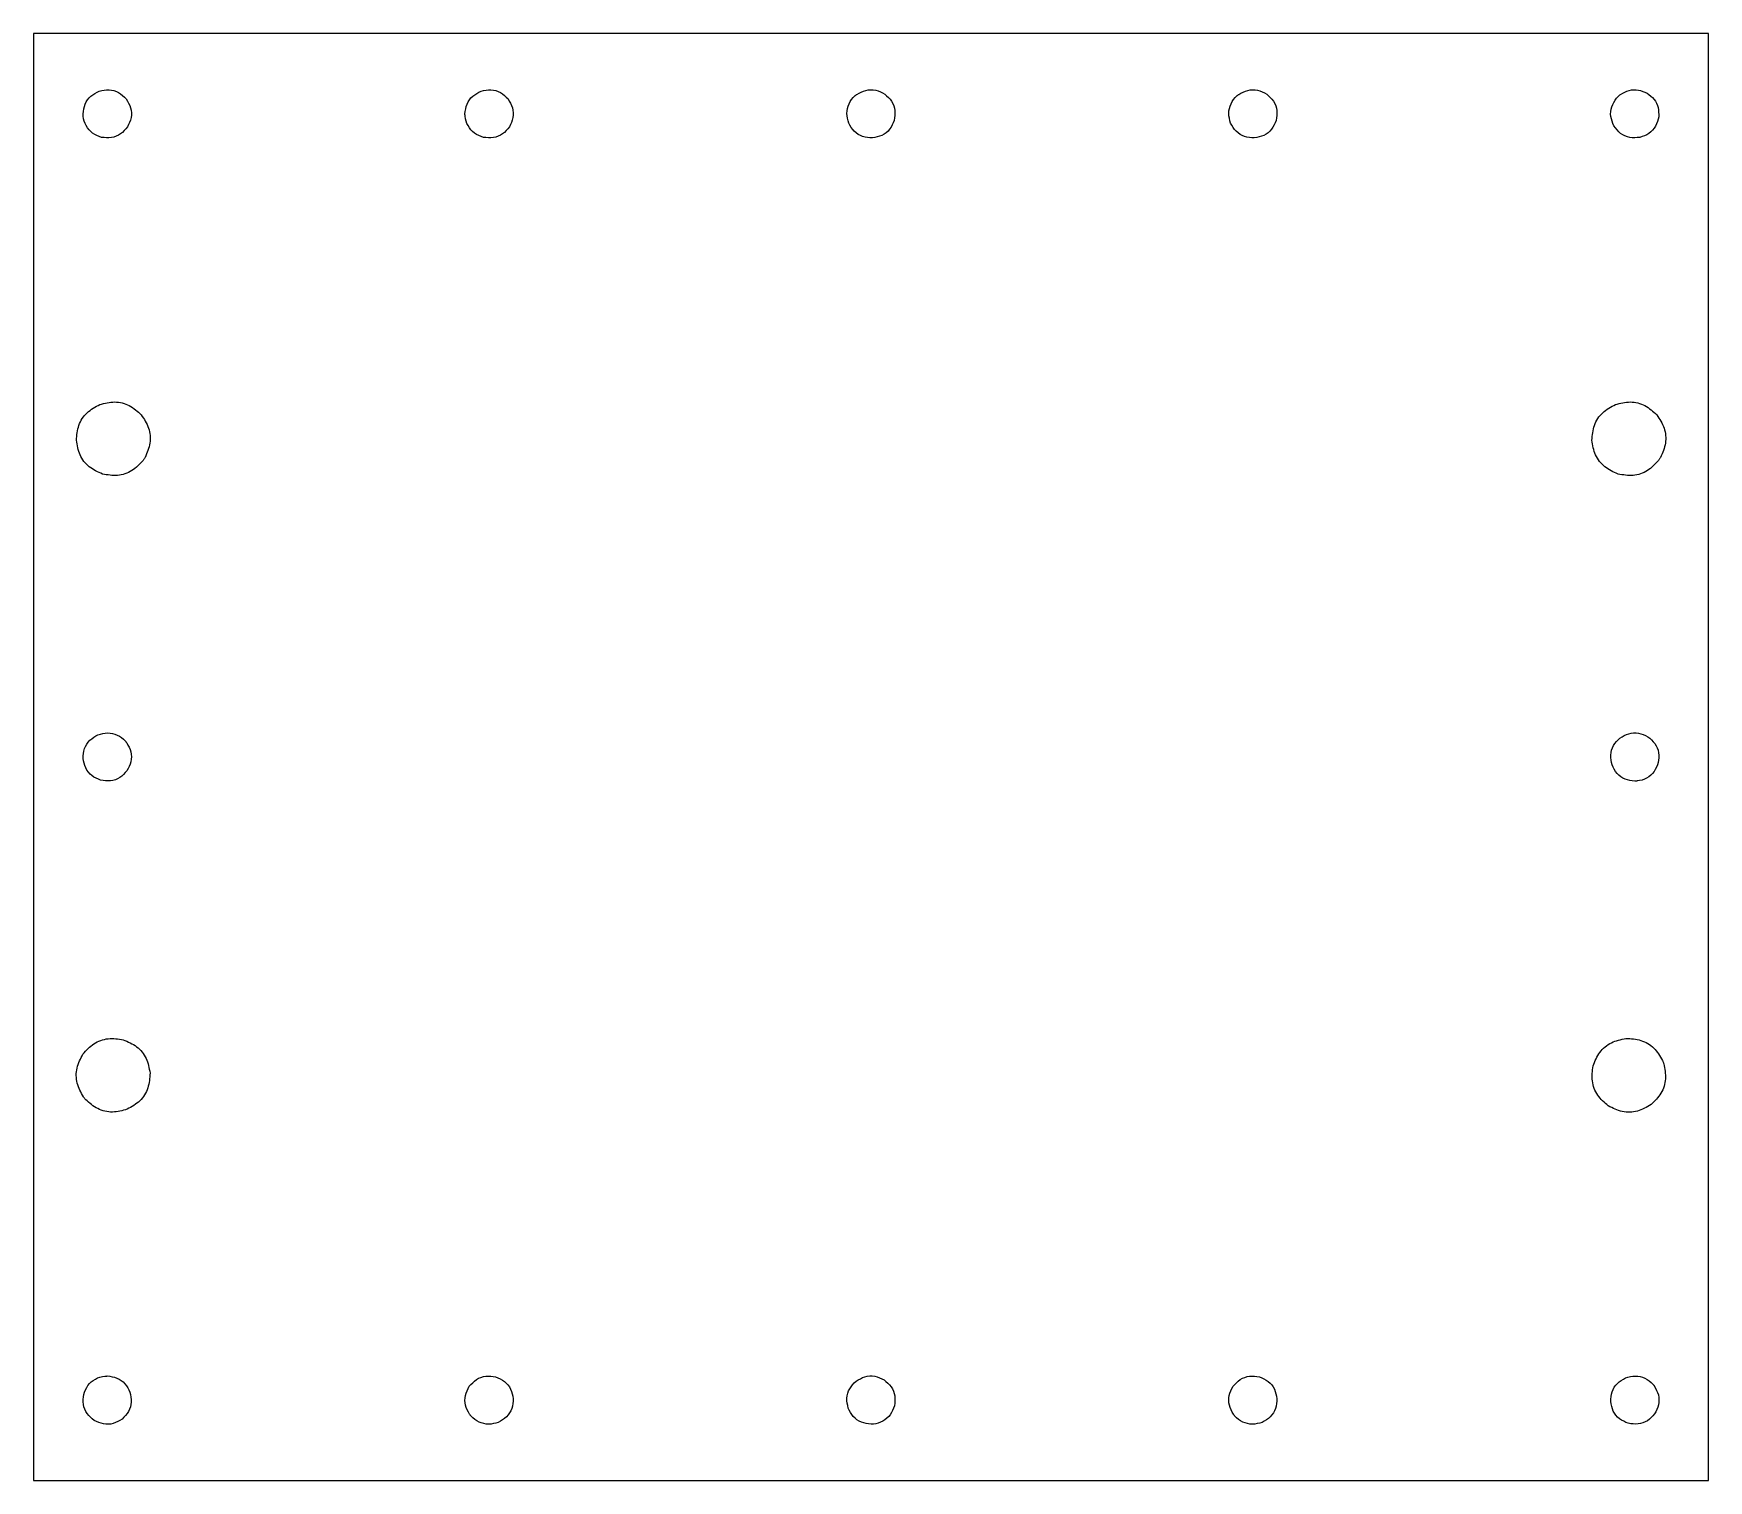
# Model space of a CAD drawing. Extents: x 0 to 125, y 0 to 108.
import ezdxf

# ---------------------------------------------------------------- set-up
doc = ezdxf.new("R2010")
doc.units = 0
doc.layers.add('Layer_1', color=7, linetype='CONTINUOUS')

msp = doc.modelspace()

# ---------------------------------------------------------------- linework, layer by layer
at = {"layer": 'Layer_1', "color": 7}
for p, q in [((125.141109, 108.141115), (0.141111, 108.141115)), ((0.141111, 108.141115), (0.141111, 0.141111)), ((125.141109, 0.141111), (125.141109, 108.141115)), ((61.58311, 103.597329), (61.58311, 103.597315)), ((90.083109, 103.597329), (90.083109, 103.597315)), ((118.583109, 103.597315), (118.583109, 103.597315)), ((3.841109, 102.141116), (3.841109, 102.141116)), ((32.341109, 102.141116), (32.341109, 102.141116)), ((8.315909, 76.274715), (8.315909, 76.274715)), ((121.415909, 76.274715), (121.415909, 76.274715)), ((7.097324, 55.199111), (7.09731, 55.199111)), ((119.641109, 52.341128), (119.641109, 52.341131)), ((121.80651, 31.240927), (121.80651, 31.240927)), ((3.866312, 28.7747), (3.866312, 28.7747)), ((5.641111, 7.94111), (5.641111, 7.941112)), ((121.097325, 7.199122), (121.097311, 7.199122)), ((32.684895, 5.083104), (32.684909, 5.083104)), ((89.684925, 5.083104), (89.684911, 5.083104)), ((62.64111, 4.341117), (62.64111, 4.341114)), ((0.141111, 0.141111), (125.141109, 0.141111))]:
    msp.add_line(p, q, dxfattribs=at)
for points, knots in [([(3.841109, 102.141116), (3.871542, 102.387359), (3.932401, 102.879788), (4.383502, 103.513592), (4.82883, 103.732384), (5.051521, 103.841793)], [0, 0, 0, 0, 0.736944, 1.473712, 2.210652, 2.210652, 2.210652, 2.210652]), ([(5.051521, 103.841793), (5.294132, 103.893715), (5.7793, 103.997549), (6.525882, 103.778962), (6.878448, 103.429867), (7.054751, 103.255298)], [0, 0, 0, 0, 0.736907, 1.473646, 2.21056, 2.21056, 2.21056, 2.21056]), ([(32.341109, 102.141116), (32.371542, 102.387359), (32.432401, 102.879788), (32.883501, 103.513592), (33.32883, 103.732384), (33.55152, 103.841793)], [0, 0, 0, 0, 0.736944, 1.473712, 2.210652, 2.210652, 2.210652, 2.210652]), ([(33.55152, 103.841793), (33.794132, 103.893715), (34.279299, 103.997549), (35.025882, 103.778962), (35.378447, 103.429867), (35.554751, 103.255298)], [0, 0, 0, 0, 0.736907, 1.473646, 2.21056, 2.21056, 2.21056, 2.21056]), ([(61.58311, 103.597315), (61.800203, 103.717452), (62.234337, 103.957697), (63.012257, 103.96532), (63.451008, 103.733614), (63.670409, 103.617748)], [0, 0, 0, 0, 0.736944, 1.473712, 2.210651, 2.210651, 2.210651, 2.210651]), ([(90.083109, 103.597315), (90.300203, 103.71745), (90.734337, 103.957692), (91.512255, 103.965313), (91.951006, 103.733612), (92.170408, 103.617748)], [0, 0, 0, 0, 0.736943, 1.473707, 2.210647, 2.210647, 2.210647, 2.210647]), ([(118.583109, 103.597315), (118.786757, 103.711354), (119.193986, 103.939395), (119.921379, 103.971978), (120.34775, 103.782203), (120.560993, 103.68729)], [0, 0, 0, 0, 0.694089, 1.387944, 2.082171, 2.082171, 2.082171, 2.082171]), ([(7.054751, 103.255298), (7.183296, 103.043093), (7.440357, 102.618729), (7.478466, 101.841736), (7.264105, 101.394277), (7.156913, 101.170523)], [0, 0, 0, 0, 0.736901, 1.473642, 2.210542, 2.210542, 2.210542, 2.210542]), ([(35.554751, 103.255298), (35.683295, 103.043093), (35.940357, 102.618729), (35.978465, 101.841736), (35.764104, 101.394277), (35.656912, 101.170523)], [0, 0, 0, 0, 0.736901, 1.473642, 2.210542, 2.210542, 2.210542, 2.210542]), ([(60.978116, 101.452559), (60.911237, 101.692554), (60.777492, 102.172503), (60.963061, 102.9174), (61.274075, 103.339588), (61.49008, 103.525275), (61.535842, 103.562285), (61.567354, 103.585647), (61.58311, 103.597329)], [0, 0, 0, 0, 0.736853, 1.473581, 2.210435, 2.269272, 2.328109, 2.386945, 2.386945, 2.386945, 2.386945]), ([(63.670409, 103.617748), (63.855018, 103.45199), (64.224194, 103.120514), (64.486228, 102.388053), (64.411045, 101.897627), (64.37345, 101.652386)], [0, 0, 0, 0, 0.73691, 1.473649, 2.210556, 2.210556, 2.210556, 2.210556]), ([(89.478124, 101.452559), (89.411238, 101.692553), (89.277477, 102.172501), (89.463076, 102.917394), (89.774083, 103.339583), (89.990083, 103.525275), (90.035844, 103.562284), (90.067354, 103.585647), (90.083109, 103.597329)], [0, 0, 0, 0, 0.736854, 1.47358, 2.210438, 2.269273, 2.328109, 2.386944, 2.386944, 2.386944, 2.386944]), ([(92.170408, 103.617748), (92.355013, 103.451987), (92.724179, 103.120503), (92.98624, 102.388053), (92.911051, 101.897627), (92.873452, 101.652386)], [0, 0, 0, 0, 0.73691, 1.47365, 2.210555, 2.210555, 2.210555, 2.210555]), ([(118.085077, 101.241984), (117.987906, 101.469579), (117.793522, 101.92487), (117.86683, 102.697585), (118.14197, 103.109035), (118.279525, 103.314737)], [0, 0, 0, 0, 0.7349, 1.470123, 2.205183, 2.205183, 2.205183, 2.205183]), ([(118.279525, 103.314737), (118.310268, 103.349218), (118.37175, 103.418175), (118.472643, 103.513576), (118.546288, 103.569402), (118.583109, 103.597315)], [0, 0, 0, 0, 0.138563, 0.277113, 0.415651, 0.415651, 0.415651, 0.415651]), ([(120.560993, 103.68729), (120.745071, 103.546183), (121.113156, 103.264024), (121.432347, 102.614611), (121.427243, 102.150648), (121.424692, 101.918663)], [0, 0, 0, 0, 0.690027, 1.37978, 2.069559, 2.069559, 2.069559, 2.069559]), ([(5.220733, 100.390977), (4.98726, 100.477946), (4.520353, 100.651869), (4.026789, 101.239835), (3.86796, 101.739604), (3.844727, 102.023506), (3.841679, 102.082279), (3.841299, 102.121504), (3.841109, 102.141116)], [0, 0, 0, 0, 0.736869, 1.473616, 2.210488, 2.269322, 2.328156, 2.386991, 2.386991, 2.386991, 2.386991]), ([(33.720735, 100.390977), (33.487261, 100.477945), (33.020352, 100.651867), (32.526788, 101.239834), (32.36796, 101.739604), (32.344726, 102.023506), (32.341678, 102.082279), (32.341299, 102.121504), (32.341109, 102.141116)], [0, 0, 0, 0, 0.736872, 1.473619, 2.210491, 2.269325, 2.32816, 2.386994, 2.386994, 2.386994, 2.386994]), ([(62.74685, 100.344286), (62.499262, 100.360169), (62.00413, 100.391933), (61.344924, 100.804977), (61.100393, 101.236685), (60.978116, 101.452559)], [0, 0, 0, 0, 0.736885, 1.473635, 2.210523, 2.210523, 2.210523, 2.210523]), ([(64.37345, 101.652386), (64.277317, 101.423664), (64.085071, 100.966267), (63.478874, 100.478727), (62.990875, 100.389103), (62.74685, 100.344286)], [0, 0, 0, 0, 0.736906, 1.473661, 2.210567, 2.210567, 2.210567, 2.210567]), ([(91.246844, 100.344286), (90.999257, 100.360171), (90.504129, 100.391938), (89.844933, 100.804984), (89.600401, 101.236686), (89.478124, 101.452559)], [0, 0, 0, 0, 0.73688, 1.473623, 2.210507, 2.210507, 2.210507, 2.210507]), ([(92.873452, 101.652386), (92.777315, 101.423665), (92.585061, 100.966272), (91.978868, 100.478731), (91.490869, 100.389104), (91.246844, 100.344286)], [0, 0, 0, 0, 0.736908, 1.473662, 2.210569, 2.210569, 2.210569, 2.210569]), ([(121.424692, 101.918663), (121.364483, 101.678338), (121.244033, 101.197553), (120.718572, 100.624756), (120.249738, 100.463813), (120.015384, 100.383362)], [0, 0, 0, 0, 0.735841, 1.472094, 2.207955, 2.207955, 2.207955, 2.207955]), ([(7.156913, 101.170523), (6.998539, 100.979558), (6.681822, 100.597665), (5.96023, 100.307079), (5.467248, 100.363009), (5.220733, 100.390977)], [0, 0, 0, 0, 0.736874, 1.473606, 2.210479, 2.210479, 2.210479, 2.210479]), ([(35.656912, 101.170523), (35.498539, 100.979558), (35.181822, 100.597666), (34.460231, 100.307079), (33.967249, 100.363009), (33.720735, 100.390977)], [0, 0, 0, 0, 0.736874, 1.473605, 2.210476, 2.210476, 2.210476, 2.210476]), ([(120.015384, 100.383362), (119.764605, 100.3615), (119.262892, 100.317762), (118.540305, 100.639194), (118.236791, 101.041092), (118.085077, 101.241984)], [0, 0, 0, 0, 0.747353, 1.495171, 2.242571, 2.242571, 2.242571, 2.242571]), ([(3.343258, 77.783444), (3.374954, 78.161163), (3.43834, 78.91652), (4.088991, 79.911095), (4.755749, 80.271687), (5.089164, 80.452002)], [0, 0, 0, 0, 1.125825, 2.251413, 3.377239, 3.377239, 3.377239, 3.377239]), ([(5.089164, 80.452002), (5.456407, 80.545819), (6.190825, 80.733435), (7.343667, 80.444539), (7.902775, 79.932701), (8.182356, 79.676758)], [0, 0, 0, 0, 1.125797, 2.251381, 3.377182, 3.377182, 3.377182, 3.377182]), ([(116.443258, 77.783444), (116.474954, 78.161163), (116.538339, 78.91652), (117.18899, 79.911095), (117.855749, 80.271687), (118.189163, 80.452002)], [0, 0, 0, 0, 1.125825, 2.251413, 3.377239, 3.377239, 3.377239, 3.377239]), ([(118.189163, 80.452002), (118.556407, 80.545819), (119.290824, 80.733435), (120.443666, 80.444539), (121.002774, 79.932701), (121.282356, 79.676758)], [0, 0, 0, 0, 1.125797, 2.251381, 3.377182, 3.377182, 3.377182, 3.377182]), ([(8.182356, 79.676758), (8.391324, 79.360538), (8.809225, 78.728154), (8.913991, 77.544307), (8.613571, 76.848384), (8.463348, 76.500392)], [0, 0, 0, 0, 1.125768, 2.251342, 3.377113, 3.377113, 3.377113, 3.377113]), ([(121.282356, 79.676758), (121.491324, 79.360538), (121.909225, 78.728154), (122.013991, 77.544307), (121.713571, 76.848384), (121.563347, 76.500392)], [0, 0, 0, 0, 1.125768, 2.251342, 3.377113, 3.377113, 3.377113, 3.377113]), ([(5.292652, 75.259596), (4.946155, 75.413296), (4.253241, 75.720662), (3.526709, 76.661252), (3.404413, 77.409352), (3.343258, 77.783444)], [0, 0, 0, 0, 1.125854, 2.251452, 3.377306, 3.377306, 3.377306, 3.377306]), ([(118.392651, 75.259596), (118.046155, 75.413296), (117.353241, 75.720662), (116.626709, 76.661252), (116.504413, 77.409352), (116.443258, 77.783444)], [0, 0, 0, 0, 1.125854, 2.251452, 3.377306, 3.377306, 3.377306, 3.377306]), ([(8.315909, 76.274715), (8.057177, 75.997676), (7.539774, 75.443664), (6.413054, 75.065328), (5.666149, 75.194835), (5.292652, 75.259596)], [0, 0, 0, 0, 1.12589, 2.251513, 3.377403, 3.377403, 3.377403, 3.377403]), ([(121.415909, 76.274715), (121.157177, 75.997676), (120.639774, 75.443664), (119.513053, 75.065328), (118.766148, 75.194835), (118.392651, 75.259596)], [0, 0, 0, 0, 1.12589, 2.251513, 3.377403, 3.377403, 3.377403, 3.377403]), ([(3.844282, 54.035373), (3.860164, 54.282962), (3.891925, 54.778096), (4.304979, 55.437294), (4.736682, 55.681832), (4.952554, 55.804113)], [0, 0, 0, 0, 0.736885, 1.473635, 2.210526, 2.210526, 2.210526, 2.210526]), ([(4.952554, 55.804113), (5.19255, 55.870989), (5.6725, 56.004729), (6.417401, 55.819166), (6.83958, 55.50814), (7.025271, 55.292139), (7.06228, 55.246377), (7.085643, 55.214866), (7.097324, 55.199111)], [0, 0, 0, 0, 0.736855, 1.473582, 2.210438, 2.269274, 2.32811, 2.386946, 2.386946, 2.386946, 2.386946]), ([(7.09731, 55.199111), (7.217448, 54.982019), (7.457695, 54.547888), (7.465318, 53.769969), (7.23361, 53.33122), (7.117743, 53.11182)], [0, 0, 0, 0, 0.736941, 1.473707, 2.210644, 2.210644, 2.210644, 2.210644]), ([(117.94043, 53.551497), (117.888506, 53.794113), (117.784672, 54.279287), (118.003261, 55.025879), (118.352355, 55.378455), (118.526924, 55.554764)], [0, 0, 0, 0, 0.736919, 1.473667, 2.210593, 2.210593, 2.210593, 2.210593]), ([(118.526924, 55.554764), (118.73913, 55.683305), (119.163496, 55.94036), (119.940484, 55.978461), (120.387948, 55.764112), (120.611702, 55.656926)], [0, 0, 0, 0, 0.736896, 1.473639, 2.210535, 2.210535, 2.210535, 2.210535]), ([(120.611702, 55.656926), (120.802668, 55.498548), (121.184562, 55.181823), (121.475155, 54.460222), (121.419221, 53.967233), (121.391251, 53.720715)], [0, 0, 0, 0, 0.736886, 1.473626, 2.210509, 2.210509, 2.210509, 2.210509]), ([(5.152382, 52.408774), (4.923661, 52.504909), (4.466267, 52.69716), (3.978724, 53.303351), (3.889099, 53.791349), (3.844282, 54.035373)], [0, 0, 0, 0, 0.736905, 1.473661, 2.210564, 2.210564, 2.210564, 2.210564]), ([(7.117743, 53.11182), (6.951986, 52.927211), (6.62051, 52.558035), (5.888049, 52.296003), (5.397623, 52.371181), (5.152382, 52.408774)], [0, 0, 0, 0, 0.73691, 1.473647, 2.210556, 2.210556, 2.210556, 2.210556]), ([(119.641109, 52.341131), (119.394866, 52.371551), (118.902438, 52.432384), (118.268648, 52.883495), (118.049845, 53.328812), (117.94043, 53.551497)], [0, 0, 0, 0, 0.736933, 1.473693, 2.210632, 2.210632, 2.210632, 2.210632]), ([(121.391251, 53.720715), (121.304278, 53.487247), (121.130345, 53.020349), (120.542391, 52.526779), (120.042618, 52.367979), (119.758719, 52.344745), (119.699946, 52.341697), (119.660721, 52.341318), (119.641109, 52.341128)], [0, 0, 0, 0, 0.736864, 1.473605, 2.210467, 2.269301, 2.328136, 2.38697, 2.38697, 2.38697, 2.38697]), ([(3.835118, 31.963679), (4.088371, 32.24572), (4.594819, 32.809737), (5.713888, 33.210046), (6.463165, 33.095178), (6.837847, 33.037738)], [0, 0, 0, 0, 1.125856, 2.251455, 3.377311, 3.377311, 3.377311, 3.377311]), ([(6.837847, 33.037738), (7.187284, 32.890876), (7.886085, 32.597183), (8.630917, 31.671042), (8.767824, 30.925492), (8.836285, 30.552678)], [0, 0, 0, 0, 1.12582, 2.251401, 3.377223, 3.377223, 3.377223, 3.377223]), ([(116.53038, 31.085793), (116.670341, 31.438041), (116.950237, 32.142469), (117.861583, 32.905315), (118.6043, 33.056789), (118.975694, 33.132533)], [0, 0, 0, 0, 1.12579, 2.251365, 3.37716, 3.37716, 3.37716, 3.37716]), ([(118.975694, 33.132533), (119.354349, 33.115725), (120.111594, 33.08211), (121.130932, 32.471031), (121.517366, 31.818935), (121.7106, 31.492859)], [0, 0, 0, 0, 1.125767, 2.251341, 3.377109, 3.377109, 3.377109, 3.377109]), ([(3.866312, 28.7747), (3.682787, 29.10638), (3.315781, 29.76966), (3.304145, 30.958143), (3.658113, 31.628474), (3.835118, 31.963679)], [0, 0, 0, 0, 1.125889, 2.25151, 3.377398, 3.377398, 3.377398, 3.377398]), ([(121.7106, 31.492859), (121.722354, 31.465296), (121.745863, 31.410169), (121.777875, 31.326139), (121.796965, 31.269331), (121.80651, 31.240927)], [0, 0, 0, 0, 0.08989, 0.179779, 0.269668, 0.269668, 0.269668, 0.269668]), ([(8.836285, 30.552678), (8.812026, 30.174416), (8.763512, 29.417964), (8.132511, 28.410813), (7.472946, 28.037237), (7.143132, 27.850431)], [0, 0, 0, 0, 1.125803, 2.251388, 3.377194, 3.377194, 3.377194, 3.377194]), ([(117.663076, 28.104767), (117.37612, 28.352426), (116.802269, 28.847692), (116.380092, 29.958691), (116.48028, 30.710066), (116.53038, 31.085793)], [0, 0, 0, 0, 1.125833, 2.25143, 3.377266, 3.377266, 3.377266, 3.377266]), ([(121.80651, 31.240927), (121.878561, 30.868768), (122.022646, 30.124536), (121.666456, 28.990615), (121.122659, 28.462477), (120.850728, 28.198377)], [0, 0, 0, 0, 1.125895, 2.251523, 3.377418, 3.377418, 3.377418, 3.377418]), ([(7.143132, 27.850431), (6.777814, 27.74941), (6.047241, 27.547385), (4.88896, 27.813568), (4.319927, 28.314332), (4.035385, 28.564735)], [0, 0, 0, 0, 1.125769, 2.251345, 3.377116, 3.377116, 3.377116, 3.377116]), ([(120.850728, 28.198377), (120.522716, 28.008402), (119.866768, 27.628496), (118.678777, 27.593582), (118.001668, 27.934359), (117.663076, 28.104767)], [0, 0, 0, 0, 1.125848, 2.251441, 3.377291, 3.377291, 3.377291, 3.377291]), ([(3.890972, 6.561486), (3.977939, 6.794959), (4.151856, 7.261865), (4.73983, 7.755455), (5.239605, 7.914187), (5.5235, 7.93751), (5.582275, 7.940545), (5.621499, 7.940921), (5.641111, 7.94111)], [0, 0, 0, 0, 0.736871, 1.473616, 2.21049, 2.269325, 2.328159, 2.386993, 2.386993, 2.386993, 2.386993]), ([(5.641111, 7.941112), (5.887355, 7.91068), (6.379784, 7.849821), (7.013599, 7.398725), (7.232383, 6.953387), (7.341788, 6.730692)], [0, 0, 0, 0, 0.736944, 1.473717, 2.210663, 2.210663, 2.210663, 2.210663]), ([(32.664476, 7.17042), (32.83024, 7.35502), (33.161729, 7.724177), (33.894174, 7.98624), (34.384599, 7.911045), (34.629838, 7.873444)], [0, 0, 0, 0, 0.736905, 1.473644, 2.210545, 2.210545, 2.210545, 2.210545]), ([(34.629838, 7.873444), (34.858559, 7.777311), (35.315951, 7.585064), (35.803489, 6.978875), (35.893116, 6.490882), (35.937935, 6.246859)], [0, 0, 0, 0, 0.736903, 1.473649, 2.210551, 2.210551, 2.210551, 2.210551]), ([(60.940428, 5.551534), (60.888513, 5.794144), (60.784695, 6.279309), (61.003247, 7.025896), (61.352351, 7.378452), (61.526922, 7.55475)], [0, 0, 0, 0, 0.736903, 1.473639, 2.210544, 2.210544, 2.210544, 2.210544]), ([(61.526922, 7.55475), (61.739129, 7.683296), (62.163495, 7.940359), (62.940494, 7.978468), (63.387955, 7.764103), (63.611709, 7.656909)], [0, 0, 0, 0, 0.736906, 1.473652, 2.210556, 2.210556, 2.210556, 2.210556]), ([(63.611709, 7.656909), (63.802677, 7.498541), (64.184577, 7.181836), (64.475132, 6.460238), (64.41921, 5.967261), (64.391246, 5.720749)], [0, 0, 0, 0, 0.736867, 1.473592, 2.210459, 2.210459, 2.210459, 2.210459]), ([(89.664506, 7.17042), (89.830269, 7.35502), (90.161758, 7.724179), (90.894204, 7.986239), (91.384628, 7.911045), (91.629868, 7.873444)], [0, 0, 0, 0, 0.736905, 1.473644, 2.210545, 2.210545, 2.210545, 2.210545]), ([(91.629868, 7.873444), (91.858588, 7.77731), (92.31598, 7.585064), (92.803519, 6.978876), (92.893147, 6.490882), (92.937965, 6.246859)], [0, 0, 0, 0, 0.736904, 1.473649, 2.210551, 2.210551, 2.210551, 2.210551]), ([(117.844282, 6.035393), (117.860169, 6.282978), (117.89194, 6.778101), (118.304978, 7.437296), (118.736682, 7.681818), (118.952555, 7.804091)], [0, 0, 0, 0, 0.736875, 1.473612, 2.21049, 2.21049, 2.21049, 2.21049]), ([(118.952555, 7.804091), (119.192548, 7.870979), (119.672494, 8.004745), (120.417385, 7.81914), (120.839577, 7.508142), (121.025275, 7.292148), (121.062283, 7.246388), (121.085644, 7.214877), (121.097325, 7.199122)], [0, 0, 0, 0, 0.736851, 1.473577, 2.210435, 2.269269, 2.328103, 2.386937, 2.386937, 2.386937, 2.386937]), ([(4.670518, 4.625317), (4.479553, 4.783688), (4.097657, 5.100399), (3.807079, 5.821992), (3.863006, 6.314972), (3.890972, 6.561486)], [0, 0, 0, 0, 0.736869, 1.4736, 2.210469, 2.210469, 2.210469, 2.210469]), ([(7.341788, 6.730692), (7.39371, 6.488083), (7.497542, 6.002918), (7.278959, 5.25634), (6.929864, 4.903778), (6.755297, 4.727476)], [0, 0, 0, 0, 0.736901, 1.473637, 2.210545, 2.210545, 2.210545, 2.210545]), ([(32.684909, 5.083104), (32.564775, 5.3002), (32.324536, 5.734339), (32.316914, 6.51226), (32.548613, 6.951015), (32.664476, 7.17042)], [0, 0, 0, 0, 0.736948, 1.473715, 2.21066, 2.21066, 2.21066, 2.21066]), ([(89.684911, 5.083104), (89.564777, 5.3002), (89.324538, 5.734339), (89.316922, 6.512264), (89.548635, 6.951016), (89.664506, 7.17042)], [0, 0, 0, 0, 0.736948, 1.473715, 2.210667, 2.210667, 2.210667, 2.210667]), ([(121.097311, 7.199122), (121.217445, 6.982026), (121.457684, 6.547888), (121.465306, 5.769967), (121.233607, 5.331211), (121.117744, 5.111806)], [0, 0, 0, 0, 0.736948, 1.473715, 2.21066, 2.21066, 2.21066, 2.21066]), ([(34.829665, 4.478136), (34.589672, 4.411247), (34.109726, 4.277481), (33.364835, 4.463087), (32.942643, 4.774084), (32.756945, 4.990079), (32.719937, 5.035838), (32.696576, 5.067349), (32.684895, 5.083104)], [0, 0, 0, 0, 0.736851, 1.473577, 2.210435, 2.269269, 2.328103, 2.386937, 2.386937, 2.386937, 2.386937]), ([(35.937935, 6.246859), (35.922051, 5.999271), (35.890285, 5.504142), (35.477249, 4.844935), (35.045541, 4.60041), (34.829665, 4.478136)], [0, 0, 0, 0, 0.736884, 1.473628, 2.210514, 2.210514, 2.210514, 2.210514]), ([(62.64111, 4.341114), (62.394866, 4.371546), (61.902434, 4.432405), (61.268611, 4.883495), (61.04983, 5.328837), (60.940428, 5.551534)], [0, 0, 0, 0, 0.736948, 1.473726, 2.210671, 2.210671, 2.210671, 2.210671]), ([(64.391246, 5.720749), (64.304287, 5.487273), (64.130381, 5.020359), (63.5424, 4.526772), (63.042624, 4.368038), (62.758727, 4.344717), (62.69995, 4.341681), (62.660723, 4.341305), (62.64111, 4.341117)], [0, 0, 0, 0, 0.736871, 1.47362, 2.210494, 2.269331, 2.328168, 2.387006, 2.387006, 2.387006, 2.387006]), ([(91.829695, 4.478136), (91.589701, 4.411247), (91.109755, 4.277481), (90.364865, 4.463086), (89.942669, 4.774081), (89.756976, 4.99008), (89.719967, 5.035839), (89.696606, 5.067349), (89.684925, 5.083104)], [0, 0, 0, 0, 0.736852, 1.473578, 2.210436, 2.269271, 2.328105, 2.386938, 2.386938, 2.386938, 2.386938]), ([(92.937965, 6.246859), (92.922081, 5.999271), (92.890316, 5.504142), (92.477278, 4.844937), (92.04557, 4.60041), (91.829695, 4.478136)], [0, 0, 0, 0, 0.736883, 1.473627, 2.210514, 2.210514, 2.210514, 2.210514]), ([(119.152382, 4.408782), (118.923659, 4.504917), (118.466262, 4.697166), (117.978722, 5.303366), (117.889099, 5.791366), (117.844282, 6.035393)], [0, 0, 0, 0, 0.736912, 1.473665, 2.210576, 2.210576, 2.210576, 2.210576]), ([(121.117744, 5.111806), (120.95198, 4.927207), (120.620491, 4.558049), (119.888046, 4.295986), (119.397621, 4.371181), (119.152382, 4.408782)], [0, 0, 0, 0, 0.736905, 1.473644, 2.210545, 2.210545, 2.210545, 2.210545]), ([(6.755297, 4.727476), (6.54309, 4.598933), (6.118724, 4.341875), (5.341732, 4.303762), (4.894273, 4.518124), (4.670518, 4.625317)], [0, 0, 0, 0, 0.736902, 1.473642, 2.210544, 2.210544, 2.210544, 2.210544])]:
    msp.add_open_spline(points, degree=3, knots=knots, dxfattribs=at)
for points in [[(8.463348, 76.500392), (8.447958, 76.474681), (8.41718, 76.423259), (8.368016, 76.347968), (8.333278, 76.299133), (8.315909, 76.274715)], [(121.563347, 76.500392), (121.547958, 76.474681), (121.517179, 76.423259), (121.468015, 76.347968), (121.433278, 76.299133), (121.415909, 76.274715)], [(4.035385, 28.564735), (4.015688, 28.587317), (3.976294, 28.632481), (3.919879, 28.702507), (3.884167, 28.750636), (3.866312, 28.7747)]]:
    msp.add_open_spline(points, degree=3, dxfattribs=at)

doc.saveas('drawing.dxf')
